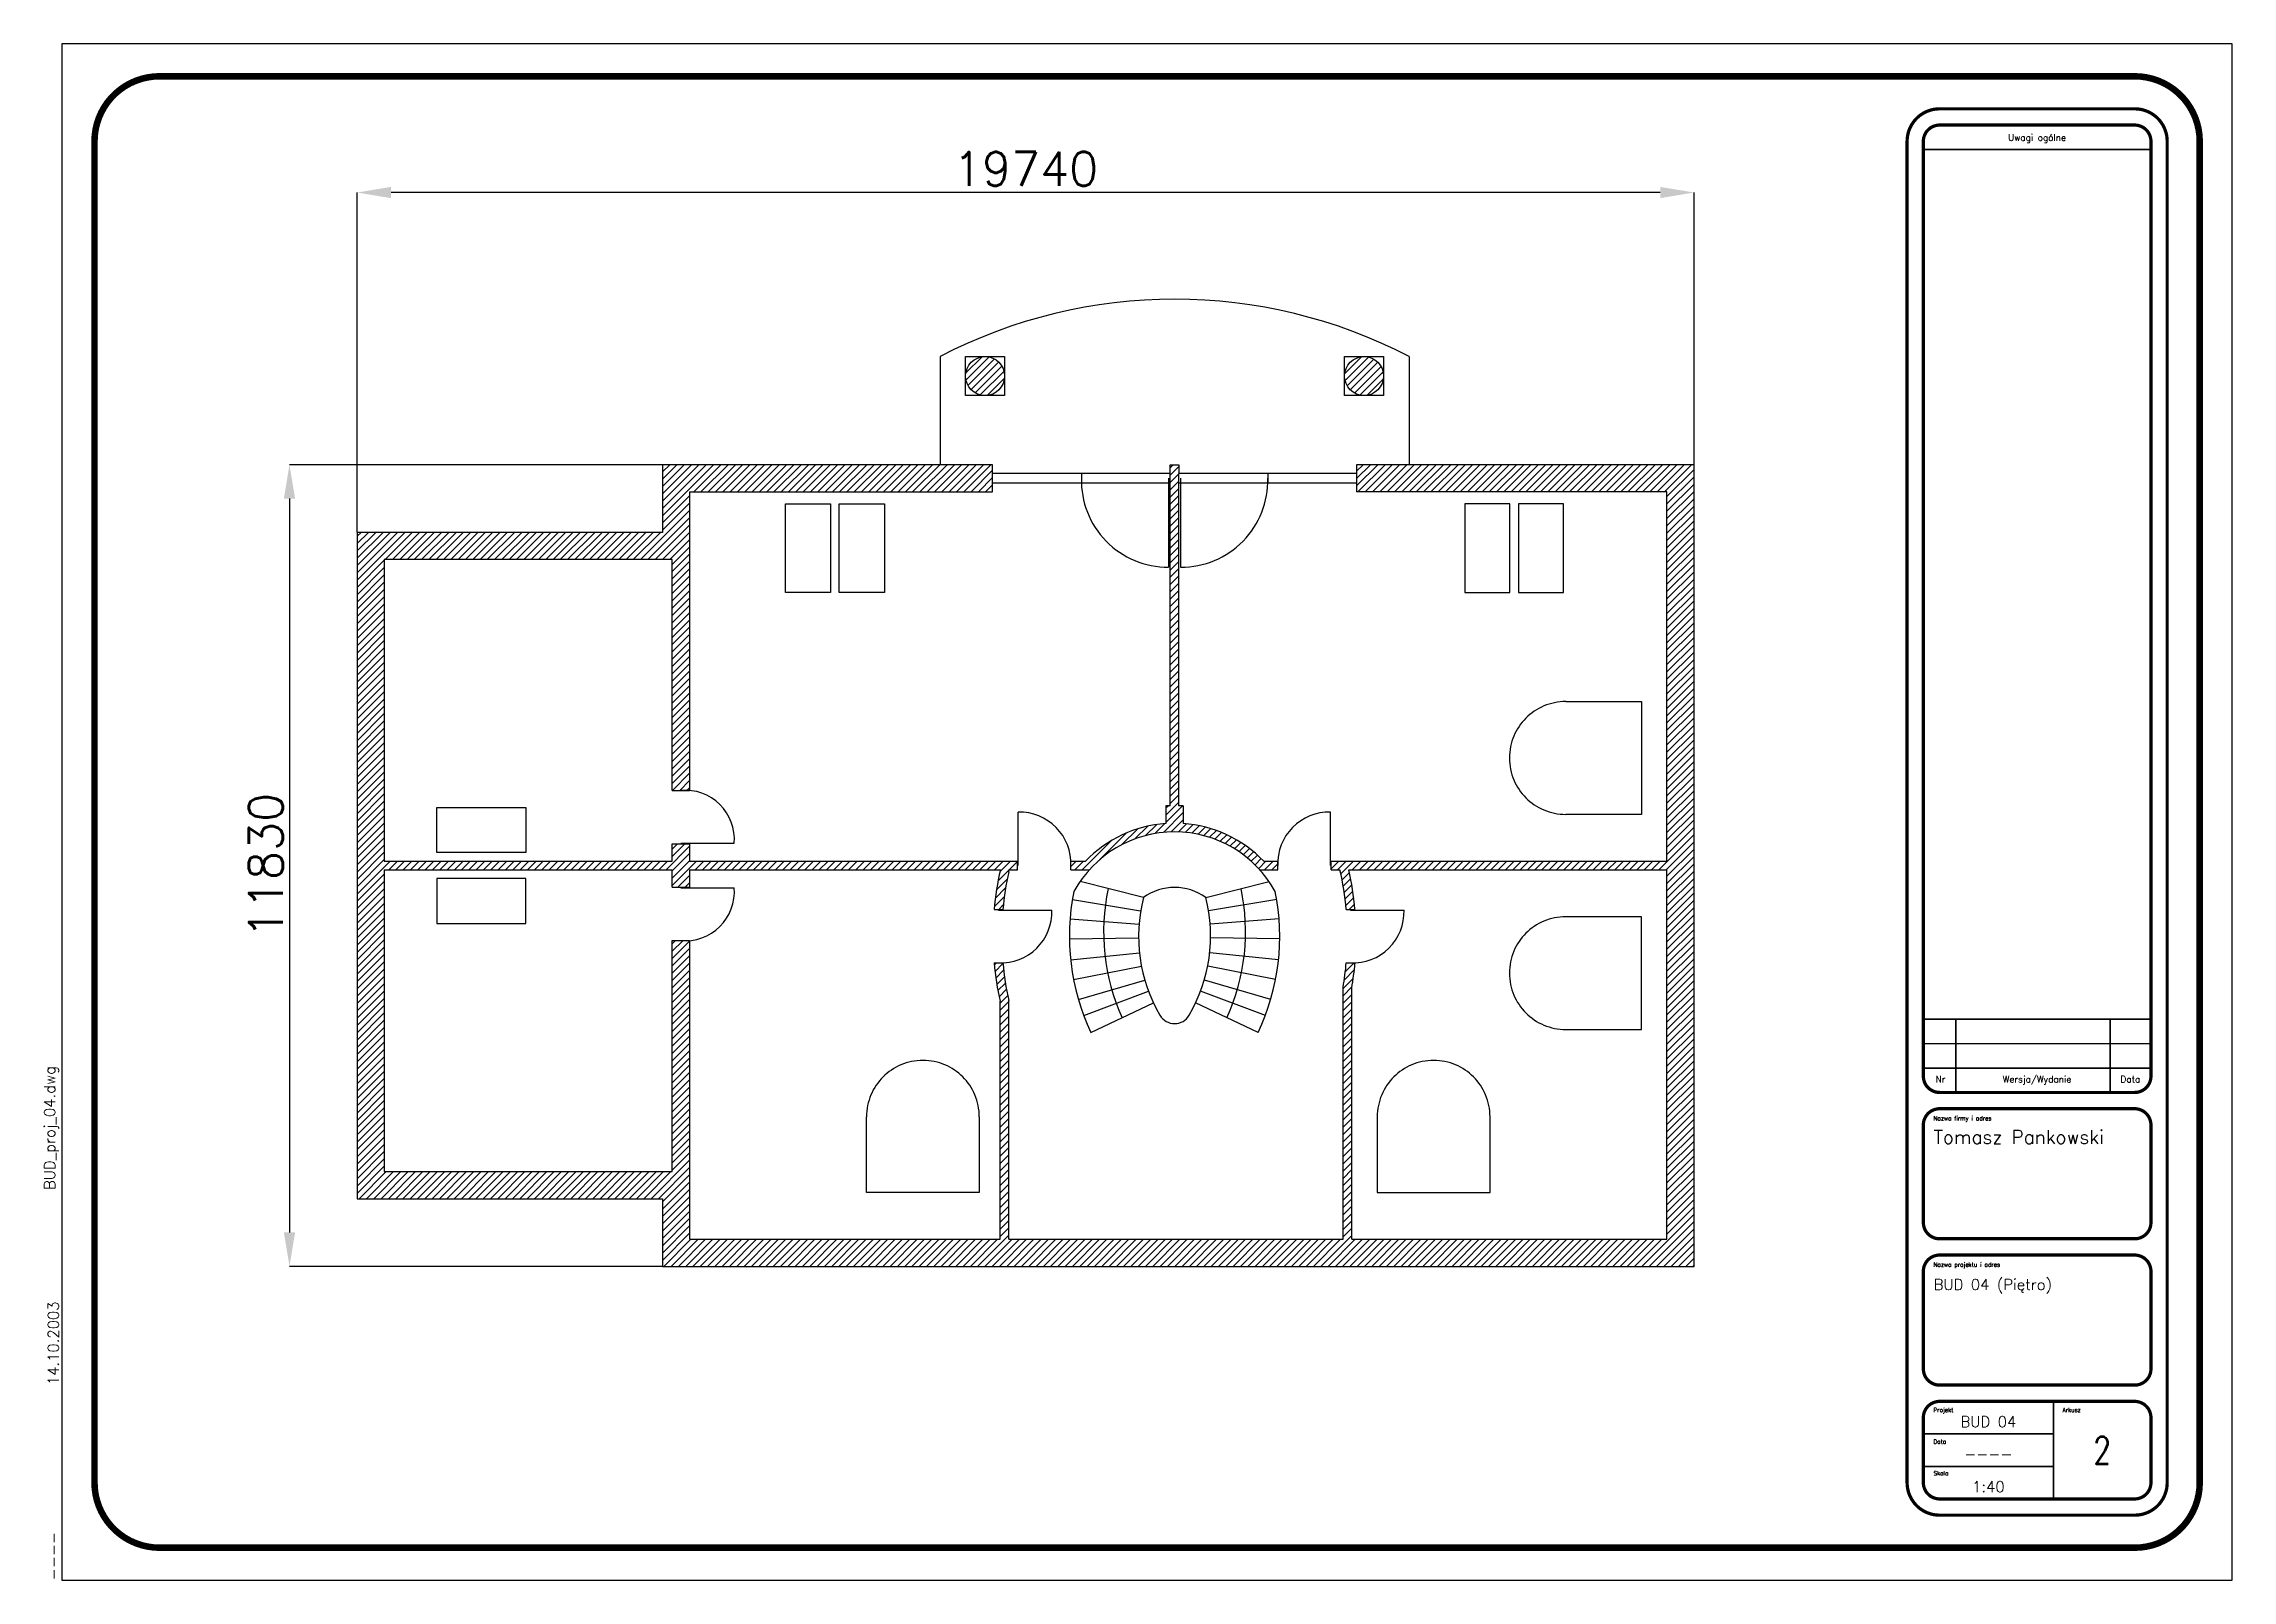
# Paper-space layout 'ISO A1' of a CAD drawing. Header units: millimetres. Extents: x -7 to 801, y 0 to 567.
# The model-space entities are those that its viewports show. They can reach past a viewport. Long polylines and large blocks are cut down to what shows.
import ezdxf
from ezdxf.enums import TextEntityAlignment as Align

# ---------------------------------------------------------------- set-up
doc = ezdxf.new("R2010")
doc.units = ezdxf.units.MM
doc.header["$LTSCALE"] = 28
doc.linetypes.add('ACAD_ISO02W100', pattern=[15, 12, -3])
for name, color, linetype in [('Kreskowanie piętro', 7, 'ACAD_ISO02W100'), ('Okna dachowe', 7, 'ACAD_ISO02W100'), ('Parter', 7, 'Continuous'), ('Piętro', 250, 'Continuous'), ('Title Block', 7, 'Continuous')]:
    doc.layers.add(name, color=color, linetype=linetype)
doc.layers.get('Parter').off()
doc.styles.add('Roman', font='romans.shx')
doc.styles.get("Standard").update_dxf_attribs({"font": 'simplex.shx'})
doc.dimstyles.new('ISO-25', dxfattribs={"dimtxt": 2.5, "dimasz": 2.5, "dimexe": 1.25, "dimexo": 0.625, "dimtad": 1, "dimtxsty": 'Standard', "dimcen": 2.5, "dimadec": 0, "dimazin": 0, "dimtfac": 1, "dimtmove": 0, "dimatfit": 3, "dimfxl": 1, "dimarcsym": 0})

# ---------------------------------------------------------------- blocks, each defined once
blk = doc.blocks.new('Tabelka rysunkowa')
at = {"layer": 'Title Block'}
for p, q in [((0, 567), (0, 0)), ((801, 567), (0, 567)), ((801, 0), (801, 567)), ((0, 0), (801, 0))]:
    blk.add_line(p, q, dxfattribs=at)
for points, const_width in [([(789, 531, 0.414214), (765, 555), (36, 555, 0.414214), (12, 531), (12, 36, 0.414214), (36, 12), (765, 12, 0.414214), (789, 36)], 2.4), ([(765, 543), (693, 543, 0.414214), (681, 531), (681, 36, 0.414214), (693, 24), (765, 24, 0.414214), (777, 36), (777, 531, 0.414214)], 1.2), ([(771, 531, 0.414214), (765, 537), (693, 537, 0.414214), (687, 531), (687, 186, 0.414214), (693, 180), (765, 180, 0.414214), (771, 186)], 1.2), ([(693, 126), (765, 126, 0.414214), (771, 132), (771, 168, 0.414214), (765, 174), (693, 174, 0.414214), (687, 168), (687, 132, 0.414214)], 1.2), ([(693, 72), (765, 72, 0.414214), (771, 78), (771, 114, 0.414214), (765, 120), (693, 120, 0.414214), (687, 114), (687, 78, 0.414214)], 1.2), ([(693, 30), (765, 30, 0.414214), (771, 36), (771, 60, 0.414214), (765, 66), (693, 66, 0.414214), (687, 60), (687, 36, 0.414214)], 1.2)]:
    blk.add_lwpolyline(points, format="xyb", close=True, dxfattribs=dict(at, const_width=const_width))
at = {"layer": 'Title Block', "const_width": 0.6}
for points in [[(687, 528), (771, 528)], [(687, 207), (771, 207)], [(699, 180), (699, 207)], [(756, 180), (756, 207)], [(687, 198), (771, 198)], [(687, 189), (771, 189)], [(735, 30), (735, 66)], [(687, 54), (735, 54)], [(687, 42), (735, 42)]]:
    blk.add_lwpolyline(points, dxfattribs=at)
at = {"layer": 'Title Block', "style": 'Roman'}
for s, p in [('Uwagi ogólne', (728.96, 532.39)), ('Nr', (693.33, 184.88)), ('Wersja/Wydanie', (728.96, 184.88)), ('Data', (763.41, 184.88))]:
    blk.add_text(s, height=2.4, dxfattribs=at).set_placement(p, align=Align.MIDDLE_CENTER)
for s, p in [('Nazwa firmy i adres', (690.73, 169.71)), ('Nazwa projektu i adres', (690.73, 115.71)), ('Projekt', (690.73, 62.03)), ('Arkusz', (738.36, 62.03)), ('Data', (690.73, 50.37)), ('Skala', (690.73, 38.72))]:
    blk.add_text(s, height=1.56, dxfattribs=at).set_placement(p)
at = {"layer": 'Title Block', "color": 0, "style": 'Roman', "flags": 8}
for tag, p in [('PROJECTNAME', (690.8, 105.93)), ('PROJECTADDRESS1', (690.8, 99.45)), ('PROJECTADDRESS2', (690.8, 92.97)), ('PROJECTADDRESS3', (690.8, 86.5))]:
    blk.add_attdef(tag, text='', height=4, dxfattribs=at).set_placement(p, align=Align.BOTTOM_LEFT)
for tag, p in [('PROJECTNAME', (711, 58.5)), ('DATE', (711, 46.5))]:
    blk.add_attdef(tag, text='', height=4, dxfattribs=at).set_placement(p, align=Align.MIDDLE_CENTER)
at = {"layer": 'Title Block', "color": 0, "style": 'Roman', "width": 0.75, "flags": 8}
blk.add_attdef('SHEETNO', text='', height=10, dxfattribs=at).set_placement((753, 48), align=Align.MIDDLE_CENTER)
at = {"layer": 'Title Block', "color": 0, "style": 'Roman'}
blk.add_attdef('SCALE', text='', height=4, dxfattribs=at).set_placement((711, 34.5), align=Align.MIDDLE_CENTER)
blk = doc.blocks.new('*D5')
at = {"layer": 'Defpoints', "color": 0, "transparency": 16777216}
for p in [(0, 15851), (19736, 11833), (0, 10834)]:
    blk.add_point(p, dxfattribs=at)
at = {"layer": 'Title Block', "color": 0, "lineweight": -2, "transparency": 16777216}
for p, q in [((0, 10835), (0, 15852)), ((19736, 11834), (19736, 15852))]:
    blk.add_line(p, q, dxfattribs=at)
at = {"layer": 'Title Block', "color": 0, "lineweight": -3, "transparency": 16777216}
blk.add_line((19236, 15851), (500, 15851), dxfattribs=at)
at = {"layer": 'Title Block', "color": 0, "transparency": 16777216}
for points in [[(500, 15934), (500, 15768), (0, 15851)], [(19236, 15934), (19236, 15768), (19736, 15851)]]:
    blk.add_solid(points, dxfattribs=at)
at = {"layer": 'Title Block', "color": 0, "transparency": 16777216, "insert": (9868, 16201), "char_height": 500, "attachment_point": 5}
blk.add_mtext('19740', dxfattribs=at)
blk = doc.blocks.new('*D6')
at = {"layer": 'Defpoints', "color": 0, "transparency": 16777216}
for p in [(4507, 11833), (-1000, 0), (4507, 0)]:
    blk.add_point(p, dxfattribs=at)
at = {"layer": 'Title Block', "color": 0, "lineweight": -2, "transparency": 16777216}
for p, q in [((4506, 11833), (-1001, 11833)), ((4506, 0), (-1001, 0))]:
    blk.add_line(p, q, dxfattribs=at)
at = {"layer": 'Title Block', "color": 0, "lineweight": -3, "transparency": 16777216}
blk.add_line((-1000, 11333), (-1000, 500), dxfattribs=at)
at = {"layer": 'Title Block', "color": 0, "transparency": 16777216}
for points in [[(-1083, 11333), (-917, 11333), (-1000, 11833)], [(-1083, 500), (-917, 500), (-1000, 0)]]:
    blk.add_solid(points, dxfattribs=at)
at = {"layer": 'Title Block', "color": 0, "transparency": 16777216, "insert": (-1350, 5917), "char_height": 500, "attachment_point": 5, "rotation": 90}
blk.add_mtext('11830', dxfattribs=at)

msp = doc.modelspace()

# ---------------------------------------------------------------- hatches: boundary and pattern name
at = {"layer": 'Kreskowanie piętro'}
h = msp.add_hatch(dxfattribs=at)
h.set_pattern_fill('ANSI31', color=256, scale=24)
h.paths.add_polyline_path([(400, 10434), (4651, 10434), (4651, 7024.5), (4779, 7024.5, -0.044161956), (4907, 7024.5), (4907, 11433), (9381, 11433), (9381, 11833), (4507, 11833), (4507, 10834), (0, 10834), (0, 999), (4507, 999), (4507, 0), (19736, 0), (19736, 11833), (14753, 11833), (14753, 11433), (19336, 11433), (19336, 5980.5), (14379.913, 5980.5), (14379.913, 5852.5), (14507.913, 5852.5, -0.034223152), (14601.985, 5267.72), (14730.503, 5267.72, 0.033214244), (14639.21, 5852.5), (19336, 5852.5), (19336, 5161), (19336, 400), (14682, 400), (14682, 4109.642, 0.020931792), (14730.503, 4479.72, -0.021253898), (14666.244, 4479.72), (14601.985, 4479.72, -0.020909439), (14554, 4120.77), (14554, 400), (9619, 400), (9619, 3926.012, -0.032381838), (9532.015, 4479.72, -0.021253787), (9467.756, 4479.72), (9403.497, 4479.72, 0.032236717), (9491, 3911.943), (9491, 400), (4907, 400), (4907, 4808.5, -0.044162496), (4779, 4808.5), (4651, 4808.5), (4651, 1399), (400, 1399), (400, 5852.5), (4651, 5852.5), (4651, 5596.5), (4907, 5596.5), (4907, 5852.5), (9494.79, 5852.5, 0.033214244), (9403.497, 5267.72), (9532.015, 5267.72, -0.032381838), (9619, 5821.428), (9619, 5852.5), (9747, 5852.5), (9747, 5980.5), (4907, 5980.5), (4907, 6236.5), (4651, 6236.5), (4651, 5980.5), (400, 5980.5)])
h.paths.add_polyline_path([(12195, 6797.642), (12131, 6797.642), (12131, 11705), (12131, 11833), (12003, 11833), (12003, 11705), (12003, 6797.642), (11939, 6797.642), (11939, 6537.144, 0.186074869), (10751.035, 5980.5), (10535, 5980.5, -0.021164854), (10535, 5916.5), (10535, 5852.5), (10806.797, 5852.5, -0.445279082), (13327.203, 5852.5), (13591.913, 5852.5), (13591.913, 5916.5, -0.021165151), (13591.913, 5980.5), (13382.965, 5980.5, 0.186074869), (12195, 6537.144)], flags=17)
h.paths.add_polyline_path([(9558, 13142.5, 1), (8981, 13142.5, 1)])
h.paths.add_polyline_path([(15153, 13142.5, 1), (14576, 13142.5, 1)])

# ---------------------------------------------------------------- linework, layer by layer
at = {"layer": 'Okna dachowe'}
for p, q in [((17843, 8337), (18959, 8337)), ((18959, 8337), (18959, 6672)), ((18959, 6672), (17843, 6672)), ((18959, 5161), (17843, 5161)), ((18959, 3496), (18959, 5161)), ((17843, 3496), (18959, 3496)), ((7519, 1091.5), (7519, 2207.5)), ((9184, 2207.5), (9184, 1091.5)), ((15059, 2207.5), (15059, 1091.5)), ((16724, 1091.5), (16724, 2207.5)), ((9184, 1091.5), (7519, 1091.5)), ((15059, 1091.5), (16724, 1091.5))]:
    msp.add_line(p, q, dxfattribs=at)
for points in [[(6323, 11255), (6989, 11255), (6989, 9945), (6323, 9945)], [(7783, 11255), (7783, 9945), (7117, 9945), (7117, 11255)], [(16351, 11255), (16351, 9945), (17017, 9945), (17017, 11255)], [(17811, 11255), (17145, 11255), (17145, 9945), (17811, 9945)], [(1177, 6774.5), (2487, 6774.5), (2487, 6108.5), (1177, 6108.5)], [(1177, 5058.5), (2487, 5058.5), (2487, 5724.5), (1177, 5724.5)]]:
    msp.add_lwpolyline(points, close=True, dxfattribs=at)
for centre, start, end in [((17843, 7504.5), 90, 270), ((17843, 4328.5), 90, 270), ((8351.5, 2207.5), 0, 180), ((15891.5, 2207.5), 0, 180)]:
    msp.add_arc(centre, 832.5, start, end, dxfattribs=at)
at = {"layer": 'Piętro'}
for p, q in [((8604, 13431), (8604, 11833)), ((15530, 13431), (15530, 11833)), ((9381, 11833), (4507, 11833)), ((4507, 11833), (4507, 10834)), ((9381, 11433), (9381, 11833)), ((12003, 11705), (9381, 11705)), ((10692, 11705), (10692, 11561)), ((11977.373, 11633), (11977.373, 10322)), ((12003, 11705), (12003, 11833)), ((12003, 11833), (12131, 11833)), ((12003, 6797.642), (12003, 11705)), ((12131, 11833), (12131, 11705)), ((14753, 11705), (12131, 11705)), ((12131, 6797.642), (12131, 11705)), ((12156.627, 11633), (12156.627, 10322)), ((13442, 11705), (13442, 11561)), ((19736, 11833), (14753, 11833)), ((14753, 11833), (14753, 11433)), ((19736, 0), (19736, 11833)), ((4907, 11433), (4907, 7024.5)), ((4907, 11433), (9381, 11433)), ((12003, 11561), (9381, 11561)), ((14753, 11561), (12131, 11561)), ((19336, 11433), (14753, 11433)), ((19336, 5980.5), (19336, 11433)), ((4507, 10834), (0, 10834)), ((0, 10834), (0, 999)), ((400, 10434), (400, 5980.5)), ((4651, 10434), (400, 10434)), ((4651, 7024.5), (4651, 10434)), ((4651, 7024.5), (4907, 7024.5)), ((11939, 6797.642), (11939, 6537.144)), ((12003, 6797.642), (11939, 6797.642)), ((12195, 6797.642), (12131, 6797.642)), ((12195, 6797.642), (12195, 6537.144)), ((9757.755, 5916.5), (9757.755, 6704.5)), ((14368.774, 5916.5), (14368.774, 6704.5)), ((4651, 5980.5), (4651, 6236.5)), ((4651, 6236.5), (4907, 6236.5)), ((4779, 6247.204), (5567, 6247.204)), ((4907, 6236.5), (4907, 5980.5)), ((400, 5980.5), (4651, 5980.5)), ((400, 5852.5), (4651, 5852.5)), ((400, 5852.5), (400, 1399)), ((4651, 5596.5), (4651, 5852.5)), ((4907, 5980.5), (9747, 5980.5)), ((4907, 5852.5), (4907, 5596.5)), ((4907, 5852.5), (9494.79, 5852.5)), ((9619, 5821.428), (9619, 5852.5)), ((9619, 5852.5), (9747, 5852.5)), ((9747, 5852.5), (9747, 5980.5)), ((10535, 5852.5), (10535, 5980.5)), ((10535, 5980.5), (10751.035, 5980.5)), ((10535, 5852.5), (10806.797, 5852.5)), ((13327.203, 5852.5), (13591.913, 5852.5)), ((13382.965, 5980.5), (13591.913, 5980.5)), ((13591.913, 5852.5), (13591.913, 5980.5)), ((14379.913, 5852.5), (14379.913, 5980.5)), ((14379.913, 5980.5), (19336, 5980.5)), ((14379.913, 5852.5), (14507.913, 5852.5)), ((14639.21, 5852.5), (19336, 5852.5)), ((19336, 400), (19336, 5852.5)), ((4651, 5596.5), (4907, 5596.5)), ((4779, 5585.669), (5567, 5585.669)), ((11606.612, 5444.305), (10672.303, 5682.376)), ((12527.388, 5444.305), (13461.697, 5682.376)), ((9403.497, 5267.72), (9532.015, 5267.72)), ((9467.756, 5257.25), (10255.756, 5257.25)), ((10558.555, 5416.415), (11565.919, 5250.111)), ((13575.445, 5416.415), (12568.081, 5250.111)), ((14601.985, 5267.72), (14730.503, 5267.72)), ((14666.244, 5257.11), (15454.244, 5257.11)), ((10514.262, 4836.949), (11535.2, 4848.217)), ((10523.798, 5128.275), (11541.814, 5050.269)), ((13610.202, 5128.275), (12592.186, 5050.269)), ((13619.738, 4836.949), (12598.8, 4848.217)), ((4651, 1399), (4651, 4808.5)), ((4651, 4808.5), (4907, 4808.5)), ((4907, 4808.5), (4907, 400)), ((10532.662, 4522.131), (11547.962, 4629.872)), ((13601.338, 4522.131), (12586.038, 4629.872)), ((9403.497, 4479.72), (9532.015, 4479.72)), ((10576.114, 4233.674), (11578.098, 4429.81)), ((10647.332, 3940.815), (11627.492, 4226.695)), ((13486.668, 3940.815), (12506.508, 4226.695)), ((13557.886, 4233.674), (12555.902, 4429.81)), ((14601.985, 4479.72), (14730.503, 4479.72)), ((9491, 400), (9491, 3911.943)), ((9619, 400), (9619, 3926.012)), ((10726.847, 3702.117), (11682.64, 4061.144)), ((10832.268, 3452.749), (11755.756, 3888.192)), ((13301.732, 3452.749), (12378.244, 3888.192)), ((13407.153, 3702.117), (12451.36, 4061.144)), ((14554, 400), (14554, 4120.77)), ((14682, 400), (14682, 4109.642)), ((400, 1399), (4651, 1399)), ((0, 999), (4507, 999)), ((4507, 999), (4507, 0)), ((4907, 400), (9491, 400)), ((9619, 400), (14554, 400)), ((14682, 400), (19336, 400)), ((4507, 0), (19736, 0))]:
    msp.add_line(p, q, dxfattribs=at)
for points in [[(8981, 13431), (9558, 13431), (9558, 12854), (8981, 12854)], [(14576, 13431), (15153, 13431), (15153, 12854), (14576, 12854)]]:
    msp.add_lwpolyline(points, close=True, dxfattribs=at)
for centre in [(9269.5, 13142.5), (14864.5, 13142.5)]:
    msp.add_circle(centre, 288.5, dxfattribs=at)
for centre, radius, start, end in [((12067, 6748.516), 7526.484, 62.6058847, 117.3941153), ((11966.538, 11597), 1275.046, 178.3820802, 270.4868892), ((12167.462, 11597), 1275.046, 269.5131108, 1.6179198), ((4843, 6301.308), 726.019, 355.7262683, 95.0573014), ((9779.368, 5948.5), 756.309, 357.5750485, 91.6376261), ((12067, 4718), 1823.642, 94.024855, 136.1878715), ((12067, 4718), 1823.642, 43.8121285, 85.975145), ((14347.534, 5948.5), 756.298, 88.390721, 182.4249855), ((12067, 4718), 1695.642, 28.7133956, 151.2866044), ((13845.862, 4873.72), 4459.802, 167.3222657, 174.9316124), ((13845.862, 4873.72), 4331.802, 167.3626594, 174.7814376), ((10288.138, 4873.72), 4331.802, 5.2185624, 13.0588712), ((10288.138, 4873.72), 4459.802, 5.0683876, 12.6777343), ((4843, 5531.684), 726.01, 264.9426368, 4.2643797), ((13845.862, 4873.72), 3331.802, 168.5936934, 205.2448469), ((14075.038, 4937.928), 3056.232, 167.9325204, 204.5012115), ((12067, 4811.017), 782.95, 53.9835716, 126.0164284), ((10058.962, 4937.928), 3056.232, 335.4987885, 12.0674796), ((10288.138, 4873.72), 3331.802, 334.7551531, 11.4063066), ((9499.885, 5235.229), 756.191, 267.5648621, 1.6687895), ((13845.862, 4873.72), 2310.802, 165.7046409, 210.3234576), ((10288.138, 4873.72), 2310.802, 329.6765424, 14.2953591), ((14698.373, 5235.225), 756.187, 267.5648493, 1.6584601), ((13845.862, 4873.72), 4459.802, 185.0683876, 192.4539413), ((13845.862, 4873.72), 4331.802, 185.2185624, 192.6373406), ((10288.138, 4873.72), 4331.802, 349.9900455, 354.7814376), ((10288.138, 4873.72), 4459.802, 350.1350993, 354.9316124), ((12067, 3833.26), 250, 210.3234576, 329.6765424)]:
    msp.add_arc(centre, radius, start, end, dxfattribs=at)

# ---------------------------------------------------------------- dimensions: what is measured, and where the dimension line sits
at = {"layer": 'Title Block'}
dim = msp.add_linear_dim(base=(0, 15851), p1=(19736, 11833), p2=(0, 10834), dimstyle='ISO-25', override={"dimscale": 1, "dimtxt": 500, "dimasz": 500, "dimgap": 100, "dimlfac": 1, "dimrnd": 10, "dimlwd": 65533}, dxfattribs=at)
dim.commit()
dim.dimension.update_dxf_attribs({"geometry": '*D5', "text_midpoint": (9868, 16201)})
dim = msp.add_linear_dim(base=(-999.954, 0), p1=(4507, 11833), p2=(4507, 0), angle=90, dimstyle='ISO-25', override={"dimtxt": 500, "dimasz": 500, "dimgap": 100, "dimrnd": 10, "dimlwd": 65533}, dxfattribs=at)
dim.commit()
dim.dimension.update_dxf_attribs({"geometry": '*D6', "text_midpoint": (-1349.954, 5916.5)})

psp = doc.layouts.new('ISO A1')

# ---------------------------------------------------------------- block references
at = {"layer": 'Title Block'}
ref = psp.add_blockref('Tabelka rysunkowa', (0, 0), dxfattribs=at)
ref.add_attrib('PROJECTNAME', 'BUD 04 (Piętro)', dxfattribs={"color": 0, "height": 4, "style": 'Roman'}).set_placement((690.8, 105.93), align=Align.BOTTOM_LEFT)
ref.add_attrib('PROJECTNAME', 'BUD 04', dxfattribs={"color": 0, "height": 4, "style": 'Roman'}).set_placement((711, 58.5), align=Align.MIDDLE_CENTER)
ref.add_attrib('DATA', '----', dxfattribs={"color": 0, "height": 4, "style": 'Roman'}).set_placement((711, 46.5), align=Align.MIDDLE_CENTER)
ref.add_attrib('SKALA', '1:40', dxfattribs={"color": 0, "height": 4, "style": 'Roman'}).set_placement((711, 34.5), align=Align.MIDDLE_CENTER)
ref.add_attrib('SHEETNO', '2', dxfattribs={"color": 0, "height": 10, "style": 'Roman', "width": 0.75}).set_placement((753, 48), align=Align.MIDDLE_CENTER)

# ---------------------------------------------------------------- texts
at = {"layer": 'Title Block', "color": 0, "char_height": 4, "attachment_point": 7, "rotation": 90, "style": 'Roman'}
for s, insert, width in [('BUD_proj_04.dwg', (-1.2, 144), 186.8672), ('14.10.2003', (-1.2, 72), 54.1433), ('----', (-1.2, 0), 63.5285)]:
    psp.add_mtext(s, dxfattribs=dict(at, insert=insert, width=width))
at = {"layer": 'Title Block', "insert": (690.8, 166.03), "char_height": 5, "attachment_point": 1, "style": 'Roman'}
psp.add_mtext_dynamic_manual_height_columns('Tomasz Pankowski', width=75.0904, gutter_width=50, heights=[0], dxfattribs=at)

# ---------------------------------------------------------------- viewports
at = {"layer": 'Parter'}
psp.add_viewport(center=(400.5, 283.5), size=(801, 567), view_center_point=(11661.43, 6706.749), view_height=22680.00004, dxfattribs=at)

doc.saveas('drawing.dxf')
